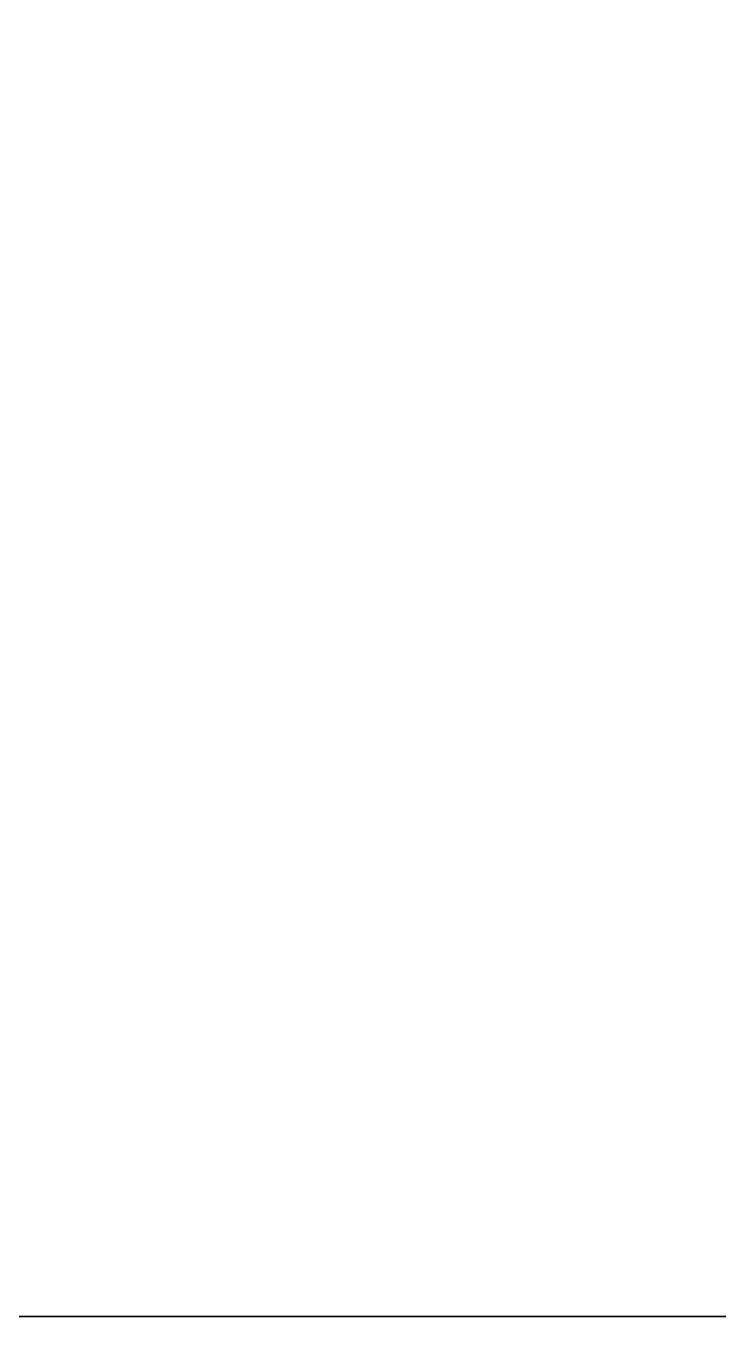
# Model space of a CAD drawing. Header units: inches. Extents: x 26.1 to 80.9, y -14.5 to 56.3.
# Drawn here: x 60.676731 to 60.677489, y 37.254132 to 37.255575 of the extents above; entities that cross this region are included whole.
import ezdxf

# ---------------------------------------------------------------- set-up
doc = ezdxf.new("R2010")
doc.units = ezdxf.units.IN
doc.header["$LTSCALE"] = 0.5
doc.header["$MEASUREMENT"] = 0
doc.layers.add('HATCH', color=12, linetype='Continuous')
doc.layers.add('LINE50', color=5, linetype='Continuous')

msp = doc.modelspace()

# ---------------------------------------------------------------- hatches: boundary and pattern name
at = {"layer": 'HATCH'}
h = msp.add_hatch(dxfattribs=at)
h.set_pattern_fill('INSUL', color=256, scale=7, style=0)
h.set_pattern_definition([(180, (2986.8376, -359.7554), (0, 2.625), []), (180, (2986.8376, -358.8804), (0, 2.625), [0.875, -0.875]), (180, (2986.8376, -358.0054), (0, 2.625), [0.875, -0.875])])
h.paths.add_polyline_path([(63.3009999, 37.2541607), (62.8634999, 37.2541607), (62.8634999, 37.7541607), (61.3634999, 37.7541607), (61.3634999, 37.2541607), (60.6759999, 37.2541607), (60.6759999, 55.2541607), (61.3634999, 55.2541607), (61.3634999, 55.7541607), (62.8634999, 55.7541607), (62.8634999, 55.2541607), (63.3009999, 55.2541607)])
h = msp.add_hatch(dxfattribs=at)
h.set_pattern_fill('INSUL', color=256, scale=7, style=0)
h.set_pattern_definition([(180, (2986.8376, -377.7554), (0, 2.625), []), (180, (2986.8376, -376.8804), (0, 2.625), [0.875, -0.875]), (180, (2986.8376, -376.0054), (0, 2.625), [0.875, -0.875])])
h.paths.add_polyline_path([(60.6759999, 27.2541607), (63.3009999, 27.2541607), (63.3009999, 37.2541607), (62.8634999, 37.2541607), (62.8634999, 37.7541607), (61.3634999, 37.7541607), (61.3634999, 37.2541607), (60.6759999, 37.2541607)])

# ---------------------------------------------------------------- linework, layer by layer
at = {"layer": 'LINE50'}
for points in [[(63.3009999, 37.2541607), (62.8634999, 37.2541607), (62.8634999, 37.7541607), (61.3634999, 37.7541607), (61.3634999, 37.2541607), (60.6759999, 37.2541607)], [(60.6759999, 37.2541607), (61.3634999, 37.2541607), (61.3634999, 37.7541607), (62.8634999, 37.7541607), (62.8634999, 37.2541607), (63.3009999, 37.2541607)]]:
    msp.add_lwpolyline(points, dxfattribs=at)

doc.saveas('drawing.dxf')
